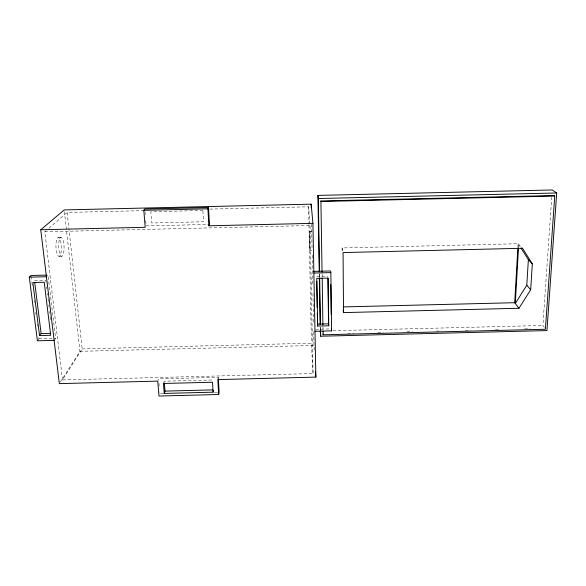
<?xml version="1.0" encoding="UTF-8"?>
<svg xmlns="http://www.w3.org/2000/svg" width="586" height="586" viewBox="0 0 586 586"><rect width="100%" height="100%" fill="white"/><g stroke="black" fill="none" stroke-linecap="round" stroke-linejoin="round"><path stroke-width="0.44" stroke-dasharray="2.93 2.2" d="M517.885 247.373L518.09 243.739L342.099 247.944L342.129 251.57M518.507 248.017L518.713 244.377L520.163 246.677M312.199 231.558L309.503 231.617L309.613 241.08L309.95 250.486L312.638 250.42M544.401 327.406L542.87 325.494L551.734 197.248M217.963 378.849L218.27 377.355L158.608 378.871L158.044 380.373M163.692 382.724L164.226 381.215L213.004 379.977M60.314 382.087L79.945 351.314L64.423 211.729M209.832 209.099L308.617 206.792L310.031 225.537L313.034 373.56L62.49 379.918L82.187 348.941L67.141 212.425L143.057 210.652M54.11 340.385L55.619 338.349L48.015 275.083L46.426 276.76M37.936 340.122L39.013 338.759L38.669 336.049M62.49 379.918L44.807 231.792L46.162 230.613M48.872 228.269L67.141 212.425M315.722 329.31L330.497 328.936M333.009 330.709L542.87 325.494M39.013 338.759L55.619 338.349M347.674 333.295L354.054 333.134M377.772 332.548L383.251 332.409M406.97 331.822L412.441 331.683M436.16 331.09L441.632 330.958M465.35 330.365L470.822 330.233M495.456 329.618L500.012 329.508M524.646 328.893L530.118 328.753M82.187 348.941L311.43 343.213L313.034 373.56M79.945 351.314L313.964 345.462L314.235 349.981M163.465 393.609L159.81 393.704L159.67 391.953M214.564 392.305L219.127 392.188M146.163 225.91L209.451 224.423M44.807 231.792L310.031 225.537M58.344 237.403L61.047 237.337M59.054 256.316L61.764 256.25M34.515 280.819L45.84 280.54L46.169 283.272M316.652 276.687L327.882 276.416M518.09 243.739L522.536 248.274M342.099 247.944L342.729 251.02M31.117 276.402L31.805 281.822M31.915 282.723L32.259 285.433M34.208 300.801L34.435 302.61M35.695 312.55L35.922 314.36M37.182 324.3L37.409 326.109M309.503 231.617L309.95 250.486M46.609 286.906L46.829 288.722M47.378 293.271L47.598 295.088M48.037 298.721L48.367 301.446M48.814 305.086L49.034 306.903M49.583 311.444L49.803 313.261M50.242 316.901L50.572 319.626M145.013 211.693L145.372 216.139M145.731 220.585L146.097 225.024M158.96 383.229L159.172 385.852M218.27 377.355L218.373 379.098M308.617 206.792L308.976 224.072M308.99 224.98L311.43 343.213M311.576 224.218L312.045 247.922M312.192 255.21L312.778 285.294M312.939 293.498L313.517 322.674M313.693 331.786L313.964 345.462M319.612 274.219L319.656 276.951M320.505 327.105L320.571 330.753M319.253 273.684L319.311 277.325M320.168 327.384L320.22 330.116M322.139 273.625L322.197 277.273M322.989 326.57L322.981 330.27M202.859 210.506L150.807 211.722L151.701 222.98L203.532 221.757L202.859 210.506M59.208 240.209A9.464 2.681 87.7 0 0 61.054 255.965A9.464 2.681 87.7 0 0 63.867 244.208A9.464 2.681 87.7 0 0 59.208 240.209M56.476 240.275A9.464 2.718 87.7 0 0 58.336 256.031A9.464 2.718 87.7 0 0 61.186 244.274A9.464 2.718 87.7 0 0 56.476 240.275"/><path stroke-width="0.88" d="M518.969 308.273L343.535 312.594L343.052 252.566L522.536 248.274L532.33 263.846L530.682 289.755L518.969 308.273L514.691 302.706L517.826 248.281M518.507 248.017L515.292 303.482L526.792 285.236L528.367 259.715L521.13 248.215M322.044 271.992L320.908 200.969L553.997 195.541L554.744 196.061L545.405 329.251L323.12 334.789L323.04 333.91M319.224 271.867L317.912 195.409L552.232 189.967L556.7 192.984L546.958 330.585L320.667 336.225L320.234 331.024M218.666 394.503L217.802 379.596L315.861 377.106L312.917 223.347L311.181 204.162L64.226 209.92L40.749 229.756L59.333 383.625L157.766 381.12L158.982 396.033L218.666 394.503L219.127 392.188L218.373 379.098M213.099 392.173L212.498 382.233L163.428 383.478L164.219 393.418L213.099 392.173L213.429 390.635M164.219 393.418L165.01 391.104L164.373 383.01M312.917 223.347L208.887 225.8L209.451 224.423L208.477 207.547L144.793 209.026L143.804 210.308L145.189 227.295L40.749 229.756M208.887 225.8L207.905 208.814L208.477 207.547M39.533 335.544L32.838 282.533L44.236 282.254L50.696 335.273L39.533 335.544L41.13 333.537L34.742 282.606M54.11 340.385L37.401 340.803L29.3 277.178L31.007 275.493L46.228 275.127M343.499 306.91L514.691 302.706M317.509 324.095L328.541 323.824L328.761 325.772L317.656 326.043L317.312 313.158M41.13 333.537L50.521 333.302M314.982 331.302L331.595 330.892L330.856 272.615L330.621 270.974L313.737 271.377M165.01 391.104L212.696 389.888M317.912 195.409L318.323 198.529L556.7 192.984M554.744 196.061L320.981 201.503L320.908 200.969M143.804 210.308L207.905 208.814M29.3 277.178L46.426 276.76M313.869 273.025L330.856 272.615M528.367 259.715L532.33 263.846M526.792 285.236L530.682 289.755M343.132 310.17L343.535 312.594M331.368 328.922L331.595 330.892M315.539 371.678L315.861 377.106M311.181 204.162L311.254 207.81M318.323 198.529L319.56 271.479M319.67 277.859L320.461 324.366M320.571 330.753L320.667 336.225M319.326 278.233L320.124 324.659M317.656 326.043L316.799 278.365L328.101 278.094L328.761 325.772M316.733 281.243L317.216 307.687M322.212 278.189L322.893 324.805M323.062 331.134L323.12 334.789M327.911 278.24L328.541 323.824M330.797 284.554L331.178 314.433"/></g></svg>
